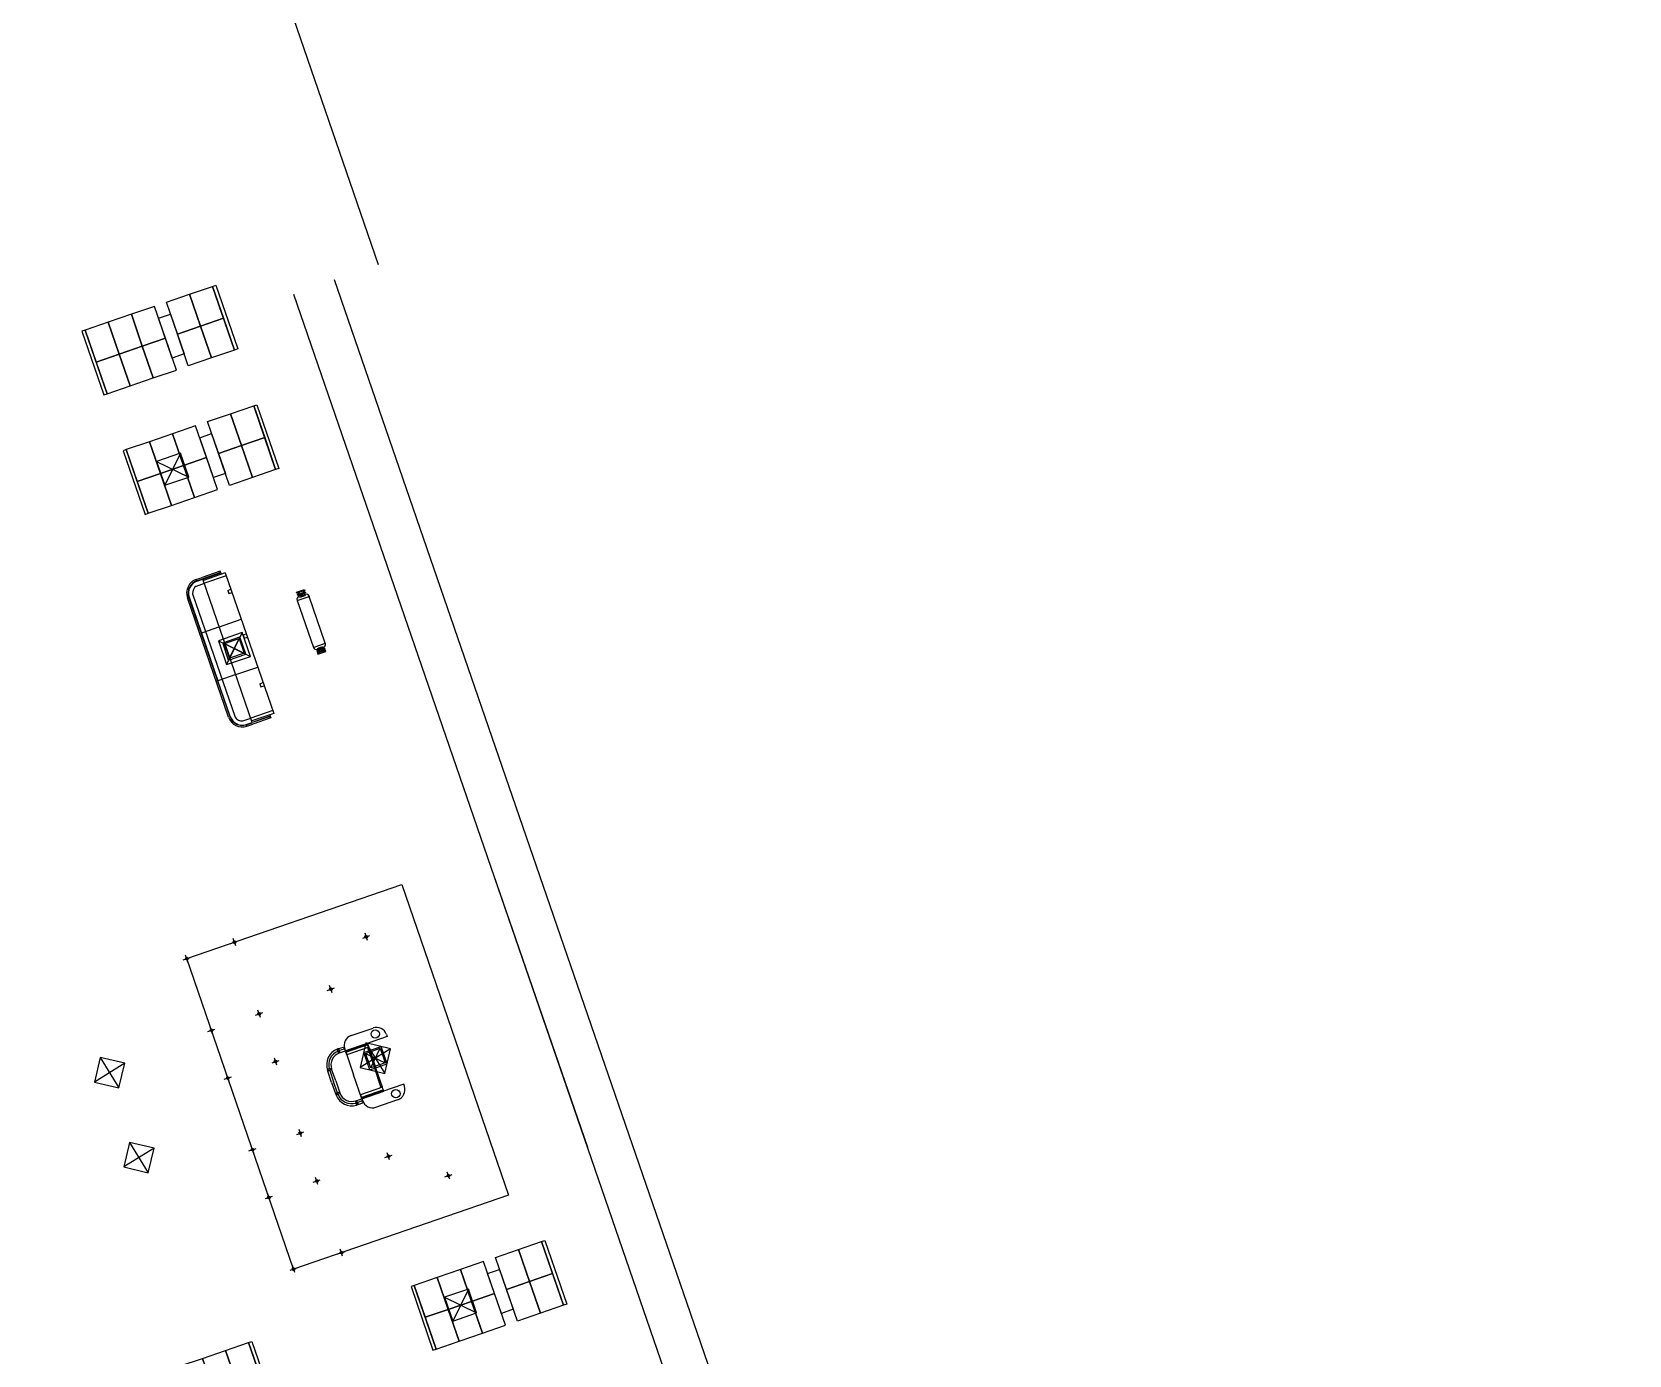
# Model space of a CAD drawing. Extents: x 809431 to 809707, y 818703 to 819368.
# Drawn here: x 809668.71 to 809706.64, y 818768.35 to 818799.78 of the extents above; entities that cross this region are included whole.
import ezdxf

# ---------------------------------------------------------------- set-up
doc = ezdxf.new("R2010")
doc.units = 0
for name, color, linetype in [('Default', 7, 'Continuous'), ('Fix Furn', 7, 'Continuous'), ('Int Glaze', 7, 'Continuous'), ('MAJ082__', 7, 'Continuous'), ('MAJ221__', 7, 'Continuous'), ('MAJ230__', 7, 'Continuous'), ('MAJ317__', 7, 'Continuous'), ('MAJ341__', 7, 'Continuous'), ('MAJ342__', 7, 'Continuous'), ('MAJ430_B', 7, 'Continuous'), ('MAJ430_R', 7, 'Continuous'), ('MAJ724__', 7, 'Continuous'), ('MAJ971__', 7, 'Continuous'), ('Make2D visible lines P1', 7, 'Continuous'), ('MMH296__', 7, 'Continuous')]:
    doc.layers.add(name, color=color, linetype=linetype)

# ---------------------------------------------------------------- blocks, each defined once
blk = doc.blocks.new('2x5-Seater')
at = {"layer": 'Fix Furn'}
for points in [[(238.683, 161.455), (238.683, 161.375), (237.083, 161.375), (237.083, 161.455)], [(237.883, 161.375), (237.883, 160.795), (237.083, 160.795), (237.083, 161.375)], [(238.683, 161.375), (238.683, 160.795), (237.883, 160.795), (237.883, 161.375)], [(237.883, 160.795), (237.883, 160.215), (237.083, 160.215), (237.083, 160.795)], [(238.683, 160.795), (238.683, 160.215), (237.883, 160.215), (237.883, 160.795)], [(238.383, 159.915), (237.383, 159.915), (237.383, 160.215), (238.383, 160.215)], [(237.883, 159.335), (237.883, 159.915), (237.083, 159.915), (237.083, 159.335)], [(238.683, 159.335), (238.683, 159.915), (237.883, 159.915), (237.883, 159.335)], [(237.883, 158.755), (237.883, 159.335), (237.083, 159.335), (237.083, 158.755)], [(238.683, 158.755), (238.683, 159.335), (237.883, 159.335), (237.883, 158.755)], [(237.883, 158.175), (237.883, 158.755), (237.083, 158.755), (237.083, 158.175)], [(238.683, 158.175), (238.683, 158.755), (237.883, 158.755), (237.883, 158.175)], [(238.683, 158.095), (238.683, 158.175), (237.083, 158.175), (237.083, 158.095)]]:
    blk.add_lwpolyline(points, close=True, dxfattribs=at)
blk = doc.blocks.new('8-Seater')
at = {"layer": 'Fix Furn'}
for points in [[(316.683, 206.688), (316.683, 206.608), (315.083, 206.608), (315.083, 206.688)], [(315.883, 206.608), (315.883, 206.028), (315.083, 206.028), (315.083, 206.608)], [(316.683, 206.608), (316.683, 206.028), (315.883, 206.028), (315.883, 206.608)], [(315.883, 206.028), (315.883, 205.448), (315.083, 205.448), (315.083, 206.028)], [(316.683, 206.028), (316.683, 205.448), (315.883, 205.448), (315.883, 206.028)], [(315.883, 205.448), (315.883, 204.868), (315.083, 204.868), (315.083, 205.448)], [(316.683, 205.448), (316.683, 204.868), (315.883, 204.868), (315.883, 205.448)], [(315.883, 204.868), (315.883, 204.288), (315.083, 204.288), (315.083, 204.868)], [(316.683, 204.868), (316.683, 204.288), (315.883, 204.288), (315.883, 204.868)], [(316.383, 203.988), (315.383, 203.988), (315.383, 204.288), (316.383, 204.288)], [(315.883, 203.408), (315.883, 203.988), (315.083, 203.988), (315.083, 203.408)], [(316.683, 203.408), (316.683, 203.988), (315.883, 203.988), (315.883, 203.408)], [(315.883, 202.828), (315.883, 203.408), (315.083, 203.408), (315.083, 202.828)], [(316.683, 202.828), (316.683, 203.408), (315.883, 203.408), (315.883, 202.828)], [(315.883, 202.248), (315.883, 202.828), (315.083, 202.828), (315.083, 202.248)], [(316.683, 202.248), (316.683, 202.828), (315.883, 202.828), (315.883, 202.248)], [(315.883, 201.668), (315.883, 202.248), (315.083, 202.248), (315.083, 201.668)], [(316.683, 201.668), (316.683, 202.248), (315.883, 202.248), (315.883, 201.668)], [(316.683, 201.588), (316.683, 201.668), (315.083, 201.668), (315.083, 201.588)]]:
    blk.add_lwpolyline(points, close=True, dxfattribs=at)

msp = doc.modelspace()

# ---------------------------------------------------------------- linework, layer by layer
at = {"layer": 'Default'}
for p, q in [((809673.242, 818785.273), (809673.652, 818785.415)), ((809673.383, 818784.863), (809673.242, 818785.273)), ((809673.794, 818785.004), (809673.652, 818785.415)), ((809673.383, 818784.863), (809673.794, 818785.004)), ((809676.593, 818775.541), (809677.004, 818775.682)), ((809677.145, 818775.271), (809677.004, 818775.682)), ((809676.734, 818775.13), (809676.593, 818775.541)), ((809676.734, 818775.13), (809677.145, 818775.271))]:
    msp.add_line(p, q, dxfattribs=at)
at = {"layer": 'Int Glaze'}
for p, q in [((809675.01, 818786.276), (809675.294, 818786.373)), ((809675.051, 818786.406), (809675.036, 818786.401)), ((809675.182, 818786.451), (809675.051, 818786.406)), ((809675.052, 818786.369), (809675.065, 818786.374)), ((809675.065, 818786.374), (809675.072, 818786.355)), ((809675.072, 818786.355), (809675.197, 818786.398)), ((809675.197, 818786.456), (809675.182, 818786.451)), ((809675.203, 818786.421), (809675.19, 818786.417)), ((809675.19, 818786.417), (809675.197, 818786.398)), ((809675.292, 818786.378), (809675.294, 818786.373)), ((809675.677, 818785.26), (809675.294, 818786.373)), ((809675.01, 818786.276), (809675.009, 818786.28)), ((809675.01, 818786.276), (809675.394, 818785.162)), ((809675.394, 818785.162), (809675.677, 818785.26)), ((809675.395, 818785.157), (809675.394, 818785.162)), ((809675.491, 818785.137), (809675.616, 818785.18)), ((809675.622, 818785.162), (809675.616, 818785.18)), ((809675.636, 818785.166), (809675.622, 818785.162)), ((809675.679, 818785.255), (809675.677, 818785.26)), ((809675.484, 818785.114), (809675.498, 818785.119)), ((809675.498, 818785.119), (809675.491, 818785.137)), ((809675.506, 818785.084), (809675.491, 818785.079)), ((809675.637, 818785.13), (809675.506, 818785.084)), ((809675.652, 818785.135), (809675.637, 818785.13))]:
    msp.add_line(p, q, dxfattribs=at)
for points in [[(809675.185, 818786.537), (809675.193, 818786.513), (809675.004, 818786.448), (809674.996, 818786.472)], [(809675.203, 818786.485), (809675.211, 818786.461), (809675.022, 818786.396), (809675.014, 818786.42)], [(809675.033, 818786.426), (809675.023, 818786.454), (809675.047, 818786.463), (809675.056, 818786.434)], [(809675.061, 818786.39), (809675.055, 818786.407), (809675.178, 818786.45), (809675.184, 818786.433)], [(809675.101, 818786.365), (809675.099, 818786.372), (809675.165, 818786.394), (809675.167, 818786.388)], [(809675.115, 818786.377), (809675.105, 818786.406), (809675.139, 818786.417), (809675.149, 818786.389)], [(809675.184, 818786.478), (809675.174, 818786.507), (809675.151, 818786.498), (809675.16, 818786.47)], [(809675.504, 818785.103), (809675.51, 818785.086), (809675.633, 818785.128), (809675.627, 818785.145)], [(809675.52, 818785.148), (809675.523, 818785.141), (809675.589, 818785.164), (809675.587, 818785.17)], [(809675.539, 818785.146), (809675.549, 818785.118), (809675.583, 818785.13), (809675.573, 818785.158)], [(809675.674, 818785.116), (809675.666, 818785.139), (809675.477, 818785.074), (809675.485, 818785.051)], [(809675.692, 818785.064), (809675.684, 818785.087), (809675.495, 818785.022), (809675.503, 818784.999)], [(809675.504, 818785.057), (809675.514, 818785.029), (809675.537, 818785.037), (809675.528, 818785.065)], [(809675.655, 818785.109), (809675.665, 818785.081), (809675.641, 818785.073), (809675.632, 818785.101)]]:
    msp.add_lwpolyline(points, close=True, dxfattribs=at)
for points in [[(809675.065, 818786.374), (809675.072, 818786.355), (809675.101, 818786.365), (809675.099, 818786.372), (809675.115, 818786.377), (809675.105, 818786.406), (809675.061, 818786.39), (809675.055, 818786.407), (809675.022, 818786.396), (809675.014, 818786.42), (809675.033, 818786.426), (809675.023, 818786.454), (809675.004, 818786.448), (809674.996, 818786.472), (809675.185, 818786.537), (809675.193, 818786.513), (809675.174, 818786.507), (809675.184, 818786.478), (809675.203, 818786.485), (809675.211, 818786.461), (809675.178, 818786.45), (809675.184, 818786.433), (809675.139, 818786.417), (809675.149, 818786.389), (809675.165, 818786.394), (809675.167, 818786.388), (809675.197, 818786.398), (809675.19, 818786.417)], [(809675.498, 818785.119), (809675.491, 818785.137), (809675.52, 818785.148), (809675.523, 818785.141), (809675.539, 818785.146), (809675.549, 818785.118), (809675.504, 818785.103), (809675.51, 818785.086), (809675.477, 818785.074), (809675.485, 818785.051), (809675.504, 818785.057), (809675.514, 818785.029), (809675.495, 818785.022), (809675.503, 818784.999), (809675.692, 818785.064), (809675.684, 818785.087), (809675.665, 818785.081), (809675.655, 818785.109), (809675.674, 818785.116), (809675.666, 818785.139), (809675.633, 818785.128), (809675.627, 818785.145), (809675.583, 818785.13), (809675.573, 818785.158), (809675.589, 818785.164), (809675.587, 818785.17), (809675.616, 818785.18), (809675.622, 818785.162)]]:
    msp.add_lwpolyline(points, dxfattribs=at)
for centre, start, end in [((809675.075, 818786.303), 109, 199), ((809675.226, 818786.355), 19, 109), ((809675.462, 818785.18), 199, 289), ((809675.613, 818785.232), 289, 19)]:
    msp.add_arc(centre, 0.07, start, end, dxfattribs=at)
at = {"layer": 'MAJ082__'}
msp.add_lwpolyline([(809672.387, 818777.769), (809677.493, 818779.527), (809680.032, 818772.152), (809674.926, 818770.394)], close=True, dxfattribs=at)
at = {"layer": 'MAJ221__'}
for points in [[(809673.285, 818785.252), (809673.631, 818785.371), (809673.75, 818785.025), (809673.404, 818784.906)], [(809676.636, 818775.519), (809676.982, 818775.639), (809677.102, 818775.293), (809676.756, 818775.173)]]:
    msp.add_lwpolyline(points, close=True, dxfattribs=at)
at = {"layer": 'MAJ230__'}
msp.add_line((809674.923, 818793.555), (809704.145, 818708.688), dxfattribs=at)
at = {"layer": 'MAJ317__'}
for p, q in [((809673.285, 818785.252), (809673.75, 818785.025)), ((809673.404, 818784.906), (809673.631, 818785.371)), ((809676.636, 818775.519), (809677.102, 818775.293)), ((809676.756, 818775.173), (809676.982, 818775.639))]:
    msp.add_line(p, q, dxfattribs=at)
at = {"layer": 'MAJ341__'}
for p, q in [((809676.68, 818778.201), (809676.622, 818778.371)), ((809673.436, 818778.131), (809673.607, 818778.189)), ((809673.551, 818778.075), (809673.492, 818778.245)), ((809676.566, 818778.256), (809676.736, 818778.315)), ((809672.302, 818777.74), (809672.472, 818777.799)), ((809672.416, 818777.684), (809672.358, 818777.854)), ((809675.724, 818777.015), (809675.895, 818777.073)), ((809675.839, 818776.959), (809675.78, 818777.129)), ((809674.022, 818776.429), (809674.193, 818776.487)), ((809674.137, 818776.373), (809674.078, 818776.543)), ((809672.888, 818776.038), (809673.058, 818776.097)), ((809673.002, 818775.982), (809672.944, 818776.152)), ((809674.413, 818775.294), (809674.583, 818775.353)), ((809674.527, 818775.238), (809674.469, 818775.408)), ((809673.278, 818774.903), (809673.449, 818774.962)), ((809673.393, 818774.848), (809673.334, 818775.018)), ((809674.999, 818773.592), (809675.169, 818773.651)), ((809675.114, 818773.536), (809675.055, 818773.706)), ((809673.864, 818773.201), (809674.035, 818773.26)), ((809673.979, 818773.146), (809673.92, 818773.316)), ((809677.092, 818773.043), (809677.262, 818773.102)), ((809677.206, 818772.988), (809677.148, 818773.158)), ((809678.519, 818772.583), (809678.69, 818772.642)), ((809678.634, 818772.527), (809678.575, 818772.698)), ((809675.39, 818772.457), (809675.56, 818772.516)), ((809675.504, 818772.402), (809675.446, 818772.572)), ((809674.255, 818772.067), (809674.425, 818772.125)), ((809674.37, 818772.011), (809674.311, 818772.181)), ((809675.976, 818770.756), (809676.146, 818770.814)), ((809676.09, 818770.7), (809676.032, 818770.87)), ((809674.841, 818770.365), (809675.011, 818770.423)), ((809674.956, 818770.309), (809674.897, 818770.479))]:
    msp.add_line(p, q, dxfattribs=at)
for centre in [(809676.651, 818778.286), (809673.521, 818778.16), (809672.387, 818777.769), (809675.809, 818777.044), (809674.107, 818776.458), (809672.973, 818776.067), (809674.498, 818775.323), (809673.364, 818774.933), (809675.084, 818773.621), (809673.95, 818773.231), (809677.177, 818773.073), (809678.604, 818772.613), (809675.475, 818772.487), (809674.34, 818772.096), (809676.061, 818770.785), (809674.926, 818770.394)]:
    msp.add_circle(centre, 0.0317, dxfattribs=at)
at = {"layer": 'MAJ342__'}
for p, q in [((809676, 818775.632), (809676.108, 818775.669)), ((809676.108, 818775.669), (809676.125, 818775.622)), ((809675.995, 818775.522), (809675.962, 818775.618)), ((809676, 818775.523), (809675.967, 818775.62)), ((809675.981, 818775.625), (809675.995, 818775.63)), ((809676.028, 818775.533), (809675.995, 818775.63)), ((809676.033, 818775.534), (809676, 818775.632)), ((809676.125, 818775.622), (809676.016, 818775.585)), ((809675.772, 818775.149), (809675.725, 818775.132)), ((809675.824, 818775.161), (809675.726, 818775.127)), ((809675.736, 818775.099), (809675.731, 818775.113)), ((809675.833, 818775.133), (809675.736, 818775.099)), ((809675.785, 818775.111), (809675.737, 818775.094)), ((809675.828, 818774.83), (809675.737, 818775.094)), ((809675.74, 818775.095), (809675.738, 818775.1)), ((809675.78, 818775.114), (809675.782, 818775.11)), ((809675.785, 818775.111), (809675.876, 818774.846)), ((809675.828, 818774.83), (809675.92, 818774.565)), ((809675.967, 818774.581), (809675.876, 818774.846)), ((809675.967, 818774.581), (809675.92, 818774.565)), ((809676.019, 818774.594), (809675.921, 818774.56)), ((809675.921, 818774.56), (809675.926, 818774.546)), ((809675.922, 818774.566), (809675.924, 818774.561)), ((809676.029, 818774.565), (809675.931, 818774.532)), ((809675.98, 818774.543), (809675.933, 818774.527)), ((809675.966, 818774.575), (809675.964, 818774.58)), ((809676.391, 818774.389), (809676.424, 818774.291)), ((809676.403, 818774.337), (809676.419, 818774.29)), ((809676.419, 818774.399), (809676.453, 818774.301)), ((809676.438, 818774.296), (809676.453, 818774.301)), ((809676.55, 818774.387), (809676.441, 818774.35)), ((809676.441, 818774.35), (809676.457, 818774.303)), ((809676.457, 818774.303), (809676.566, 818774.34)), ((809676.566, 818774.34), (809676.55, 818774.387))]:
    msp.add_line(p, q, dxfattribs=at)
for points in [[(809675.996, 818775.627), (809676, 818775.629)], [(809676.015, 818775.587), (809676.01, 818775.586)], [(809676.442, 818774.347), (809676.437, 818774.345)], [(809676.452, 818774.304), (809676.456, 818774.305)]]:
    msp.add_lwpolyline(points, dxfattribs=at)
for centre, radius, start, end in [((809676.112, 818775.244), 0.403, 111.8444, 196.1552), ((809676.112, 818775.244), 0.353, 112.2477, 195.7518), ((809676.112, 818775.244), 0.4, 111.1489, 111.8657), ((809676.112, 818775.244), 0.403, 108.9998, 111.1329), ((809676.112, 818775.244), 0.356, 111.4146, 112.2203), ((809676.112, 818775.244), 0.403, 196.8667, 198.9998), ((809676.112, 818775.244), 0.4, 196.1338, 196.8507), ((809676.112, 818775.244), 0.356, 195.7792, 196.5849), ((809676.307, 818774.677), 0.403, 198.9998, 201.1329), ((809676.307, 818774.677), 0.403, 201.8444, 286.1552), ((809676.307, 818774.677), 0.4, 201.1489, 201.8657), ((809676.307, 818774.677), 0.356, 201.4146, 202.2203), ((809676.307, 818774.677), 0.353, 202.2477, 285.7518), ((809676.307, 818774.677), 0.356, 285.7792, 286.5849), ((809676.307, 818774.677), 0.4, 286.1338, 286.8507), ((809676.307, 818774.677), 0.403, 286.8667, 288.9998)]:
    msp.add_arc(centre, radius, start, end, dxfattribs=at)
at = {"layer": 'MAJ430_B'}
for p, q in [((809673.139, 818785.321), (809673.902, 818784.949)), ((809673.707, 818785.516), (809673.335, 818784.753)), ((809676.644, 818775.767), (809677.089, 818775.044)), ((809670.335, 818775.421), (809670.779, 818774.698)), ((809677.228, 818775.627), (809676.505, 818775.183)), ((809670.919, 818775.282), (809670.196, 818774.837)), ((809671.029, 818773.405), (809671.474, 818772.682)), ((809671.613, 818773.266), (809670.89, 818772.821))]:
    msp.add_line(p, q, dxfattribs=at)
for points in [[(809673.335, 818784.753), (809673.902, 818784.949), (809673.707, 818785.516), (809673.139, 818785.321)], [(809676.505, 818775.183), (809677.089, 818775.044), (809677.228, 818775.627), (809676.644, 818775.767)], [(809670.196, 818774.837), (809670.779, 818774.698), (809670.919, 818775.282), (809670.335, 818775.421)], [(809670.89, 818772.821), (809671.474, 818772.682), (809671.613, 818773.266), (809671.029, 818773.405)]]:
    msp.add_lwpolyline(points, close=True, dxfattribs=at)
at = {"layer": 'MAJ430_R'}
for p, q in [((809672.24, 818789.775), (809671.868, 818789.013)), ((809671.673, 818789.58), (809672.435, 818789.208)), ((809678.51, 818769.724), (809679.272, 818769.352)), ((809679.077, 818769.92), (809678.705, 818769.157))]:
    msp.add_line(p, q, dxfattribs=at)
for points in [[(809671.868, 818789.013), (809672.435, 818789.208), (809672.24, 818789.775), (809671.673, 818789.58)], [(809678.705, 818769.157), (809679.272, 818769.352), (809679.077, 818769.92), (809678.51, 818769.724)]]:
    msp.add_lwpolyline(points, close=True, dxfattribs=at)
at = {"layer": 'MAJ724__'}
for p, q in [((809672.612, 818786.778), (809672.754, 818786.827)), ((809672.617, 818786.621), (809672.807, 818786.686)), ((809672.624, 818786.742), (809672.766, 818786.791)), ((809673.183, 818786.974), (809672.754, 818786.827)), ((809673.196, 818786.939), (809672.766, 818786.791)), ((809673.304, 818786.931), (809672.784, 818786.752)), ((809673.327, 818786.865), (809672.807, 818786.686)), ((809673.198, 818786.932), (809673.209, 818786.9)), ((809673.38, 818783.504), (809672.403, 818786.342)), ((809673.416, 818783.517), (809672.439, 818786.354)), ((809672.527, 818786.439), (809673.538, 818783.504)), ((809673.163, 818785.651), (809673.683, 818785.83)), ((809673.554, 818784.516), (809674.074, 818784.695)), ((809674.43, 818783.661), (809673.91, 818783.482)), ((809673.718, 818783.416), (809673.91, 818783.482)), ((809673.801, 818783.326), (809673.942, 818783.374)), ((809673.813, 818783.29), (809673.955, 818783.339)), ((809674.453, 818783.594), (809673.933, 818783.415)), ((809674.37, 818783.528), (809673.94, 818783.38)), ((809674.372, 818783.522), (809673.942, 818783.375)), ((809674.37, 818783.528), (809673.945, 818783.382)), ((809674.384, 818783.487), (809673.955, 818783.339)), ((809674.359, 818783.561), (809674.37, 818783.528)), ((809674.37, 818783.528), (809674.384, 818783.487)), ((809676.592, 818775.693), (809676.686, 818775.726)), ((809676.708, 818775.664), (809676.871, 818775.189)), ((809676.679, 818775.654), (809676.843, 818775.179)), ((809677.007, 818774.703), (809676.843, 818775.179)), ((809677.035, 818774.713), (809676.871, 818775.189)), ((809676.962, 818774.619), (809677.056, 818774.652))]:
    msp.add_line(p, q, dxfattribs=at)
for points in [[(809672.626, 818786.735), (809672.612, 818786.778)], [(809672.635, 818786.738), (809672.621, 818786.781)], [(809672.627, 818786.735), (809672.768, 818786.784)], [(809672.768, 818786.784), (809673.198, 818786.932)], [(809673.944, 818783.382), (809672.772, 818786.785)], [(809673.189, 818786.929), (809673.174, 818786.971)], [(809673.198, 818786.932), (809673.183, 818786.974)], [(809673.196, 818786.939), (809673.183, 818786.974)], [(809673.304, 818786.931), (809674.453, 818783.594)], [(809672.445, 818786.355), (809673.128, 818784.37)], [(809673.362, 818786.517), (809673.437, 818786.543)], [(809673.362, 818786.517), (809673.388, 818786.442)], [(809673.388, 818786.442), (809673.464, 818786.468)], [(809673.163, 818785.651), (809672.738, 818785.504)], [(809673.726, 818785.458), (809673.802, 818785.484)], [(809673.726, 818785.458), (809673.753, 818785.383)], [(809673.753, 818785.383), (809673.828, 818785.409)], [(809673.554, 818784.516), (809673.128, 818784.37)], [(809673.085, 818784.36), (809673.127, 818784.374)], [(809673.088, 818784.351), (809673.13, 818784.365)], [(809673.421, 818783.519), (809673.128, 818784.37)], [(809674.125, 818784.3), (809674.201, 818784.326)], [(809674.125, 818784.3), (809674.151, 818784.224)], [(809674.151, 818784.224), (809674.227, 818784.251)], [(809673.813, 818783.29), (809673.798, 818783.331)], [(809673.799, 818783.331), (809673.94, 818783.38)], [(809673.822, 818783.293), (809673.807, 818783.334)], [(809674.375, 818783.483), (809674.361, 818783.525)], [(809676.295, 818775.942), (809676.815, 818776.121)], [(809677.132, 818775.966), (809677.149, 818775.919), (809676.648, 818775.746), (809676.648, 818775.746), (809676.156, 818775.577), (809676.14, 818775.624)], [(809676.156, 818775.577), (809676.676, 818775.756), (809676.686, 818775.728), (809676.166, 818775.548)], [(809676.014, 818775.528), (809676.156, 818775.577), (809676.351, 818775.01)], [(809675.926, 818774.863), (809675.828, 818775.147)], [(809676.405, 818774.393), (809676.547, 818774.442), (809676.351, 818775.01)], [(809675.926, 818774.863), (809676.023, 818774.579)], [(809676.547, 818774.442), (809677.067, 818774.621), (809677.057, 818774.65), (809676.537, 818774.471)], [(809677.556, 818774.737), (809677.539, 818774.784), (809677.038, 818774.612), (809677.038, 818774.612), (809676.547, 818774.442), (809676.563, 818774.395)], [(809676.881, 818774.24), (809677.401, 818774.419)]]:
    msp.add_lwpolyline(points, dxfattribs=at)
for points in [[(809676.686, 818775.726), (809676.708, 818775.664), (809676.188, 818775.485), (809676.166, 818775.547)], [(809677.056, 818774.652), (809677.035, 818774.713), (809676.515, 818774.534), (809676.536, 818774.472)]]:
    msp.add_lwpolyline(points, close=True, dxfattribs=at)
for centre in [(809676.864, 818775.979), (809677.352, 818774.561)]:
    msp.add_circle(centre, 0.1, dxfattribs=at)
for centre, radius, start, end in [((809672.728, 818786.454), 0.344, 109, 199), ((809672.728, 818786.454), 0.306, 109, 199), ((809672.728, 818786.453), 0.3, 109, 199), ((809672.728, 818786.454), 0.201, 124.2178, 185.2131), ((809673.705, 818783.616), 0.344, 199, 289), ((809673.705, 818783.616), 0.306, 199, 289), ((809673.705, 818783.616), 0.3, 199, 289), ((809673.705, 818783.616), 0.201, 212.7869, 273.7821), ((809676.896, 818775.885), 0.25, 18.9998, 108.9998), ((809676.376, 818775.706), 0.25, 108.9998, 198.9998), ((809676.112, 818775.244), 0.3, 108.9998, 198.9998), ((809676.307, 818774.677), 0.3, 198.9998, 288.9998), ((809677.319, 818774.655), 0.25, 288.9998, 18.9998), ((809676.799, 818774.476), 0.25, 198.9998, 288.9998)]:
    msp.add_arc(centre, radius, start, end, dxfattribs=at)
at = {"layer": 'MAJ971__'}
msp.add_lwpolyline([(809706.637, 818704.62), (809675.899, 818793.891)], dxfattribs=at)
at = {"layer": 'Make2D visible lines P1'}
msp.add_line((809676.943, 818794.251), (809645.096, 818886.741), dxfattribs=at)
at = {"layer": 'MMH296__'}
msp.add_line((809679.665, 818779.783), (809681.901, 818773.288), dxfattribs=at)

# ---------------------------------------------------------------- block references
at = {"layer": 'MAJ724__', "rotation": -71.0001098042651}
for p in [(809443.232, 818965.368), (809444.209, 818962.531), (809451.046, 818942.675)]:
    msp.add_blockref('2x5-Seater', p, dxfattribs=at)
at = {"layer": 'MAJ724__', "yscale": -1.0000000000000002, "rotation": -70.99989299695696}
msp.add_blockref('8-Seater', (809761.955, 819132.224), dxfattribs=at)

doc.saveas('drawing.dxf')
